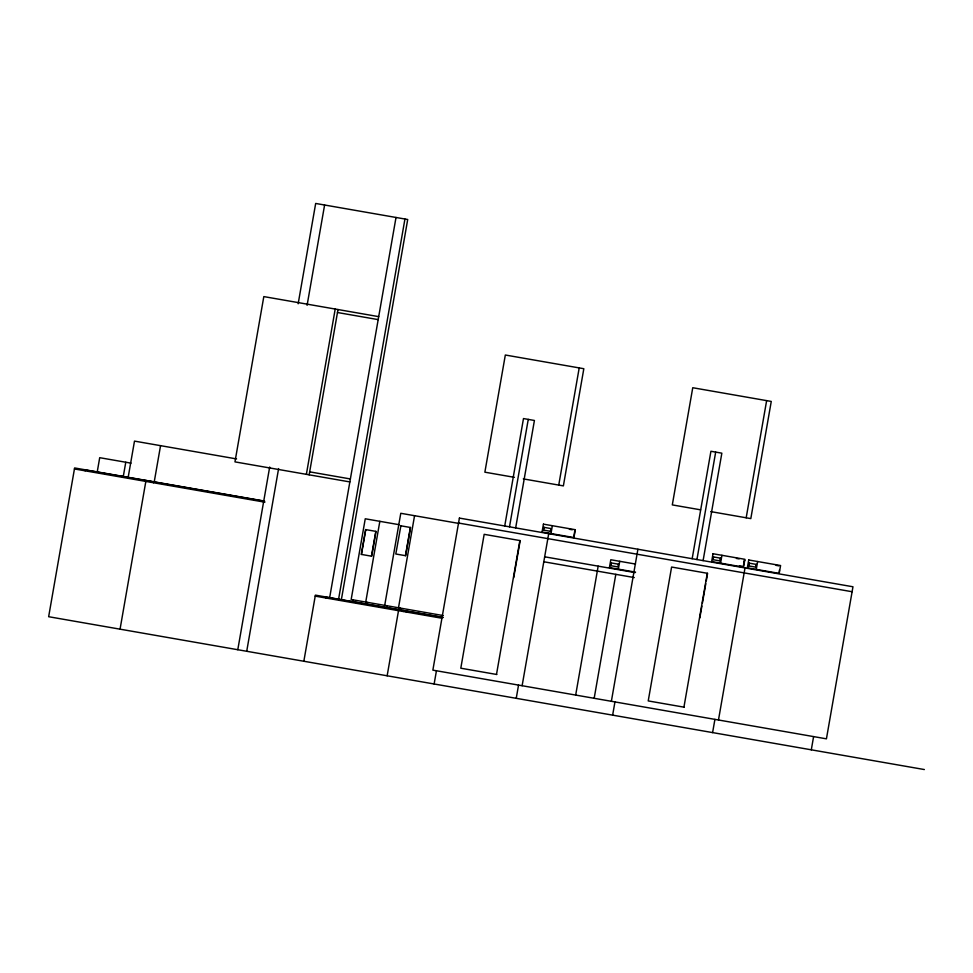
<?xml version="1.0" encoding="UTF-8"?>
<svg xmlns="http://www.w3.org/2000/svg" width="973" height="973" viewBox="0 0 973 973"><rect width="100%" height="100%" fill="white"/><g stroke="black" fill="none" stroke-linecap="round" stroke-linejoin="round"><path stroke-width="1.46" d="M85.125 470.81L85.296 469.825M97.203 472.075L99.708 457.687L131.014 463.148M123.267 476.624L125.772 462.236M128.144 477.475L134.493 441.11L236.573 458.928M120.056 629.178L146.011 480.419M150.584 482.231L150.754 481.246M153.552 482.754L153.722 481.769M154.208 482.024L160.557 445.658M237.789 649.721L269.679 467.028M298.164 303.783L315.678 203.454L407.711 219.509L341.328 599.891M246.716 651.29L278.606 468.585M307.091 305.34L324.605 205.011M306.373 474.338L335.211 309.049M309.146 474.824L337.996 309.536M303.844 661.251L315.386 595.135L443.36 617.478M325.894 597.994L326.064 597.008M329.567 598.176L396.011 217.466M338.543 599.417L404.938 219.022M352.749 601.837L353.09 599.842M361.445 554.428L365.775 529.616M371.491 556.179L375.833 531.367M365.739 602.056L379.835 521.333M366.748 604.269L367.089 602.287M384.712 605.364L400.779 513.294L459.317 523.51M386.524 607.724L386.865 605.741M400.876 525.809L395.804 554.002L405.607 555.705L410.533 527.5L400.73 525.785M405.449 555.68L410.375 527.463M398.492 607.772L414.559 515.702M387.145 675.797L398.687 609.682M399.745 610.035L400.098 608.052M403.248 611.494L403.418 610.509M406.228 612.017L406.398 611.02M434.128 683.995L436.439 670.774M504.732 525.992L523.486 418.56L534.42 420.47L515.666 527.901M509.499 526.819L528.254 419.387M496.498 674.435L519.862 540.55M513.683 577.804L520.178 540.611L484.165 534.323L460.801 668.208L496.802 674.496M543.469 530.09L543.956 527.342M516.237 698.322L518.548 685.101M522.124 685.722L548.796 533.168M550.463 531.307L550.937 528.57M558.745 485.077L579.203 367.916M550.986 533.557L552.36 525.7M575.675 695.075L598.176 566.14M610.837 565.69L611.324 562.941M594.175 698.298L615.812 574.338M618.305 564.17L617.977 566.943L610.679 565.666L611.166 562.917L618.463 564.194M618.354 569.156L619.728 561.312M611.372 701.302L637.911 549.234M612.637 715.143L614.948 701.922M692.168 558.709L710.922 451.265L721.844 453.175L703.102 560.618M696.936 559.536L715.678 452.104M683.934 707.152L707.298 573.267M699.818 617.952L701.898 606.045M702.409 603.078L705.79 583.739M706.313 580.759L707.602 573.328L671.601 567.04L648.225 700.925L684.238 707.201M713.063 559.694L713.537 556.945M720.044 560.91L720.519 558.161M720.567 563.148L721.942 555.303M746.182 517.794L766.639 400.621M712.601 732.596L714.912 719.375M743.968 562.467L744.613 559.864L743.275 566.432M718.475 719.996L745.014 567.928M748.76 565.921L749.234 563.172M755.741 567.137L756.228 564.389M756.276 569.387L757.639 561.53M779.434 570.02L779.166 572.696M811.3 749.818L813.598 736.597M378.704 316.639L263.817 296.595L234.967 461.883L349.854 481.927M337.473 312.515L378.181 319.618M514.425 477.342L484.87 472.185L505.328 355.011L583.824 368.718L563.379 485.892L523.292 478.886M700.572 509.828L672.307 504.902L692.752 387.728L771.261 401.435L750.815 518.597L710.728 511.603M309.657 471.844L350.377 478.959M569.375 529.276L572.294 529.786M574.848 530.236L573.875 536.865M736.403 558.429L739.139 558.903M776.028 565.349L778.947 565.86M739.358 565.739L742.095 566.225M458.538 523.036L852.093 591.73M635.503 564.06L610.801 559.743L609.426 567.6L635.564 572.16M264.534 501.107L74.617 467.952L48.65 616.712L924.35 769.546M85.271 469.983L264.522 501.265M399.429 524.751L365.252 518.779L351.168 599.514L443.25 615.581M74.434 468.95L264.875 502.19M544.625 556.799L635.138 572.598M543.761 561.762L634.274 577.561M326.04 597.167L441.839 617.381M315.203 596.133L441.706 618.208M365.617 529.592L361.287 554.403L371.65 556.215L375.979 531.392L365.617 529.592M459.402 518.086L432.863 670.142L826.43 738.835L852.968 586.768L459.402 518.086M543.433 524.143L542.058 532L573.936 537.558L575.311 529.713L543.433 524.143M543.798 527.317L543.323 530.066L550.609 531.343L551.095 528.594L543.798 527.317M713.014 553.746L711.652 561.591L743.518 567.162L744.892 559.305L713.014 553.746M713.379 556.921L712.905 559.657L720.202 560.934L720.677 558.186L713.379 556.921M748.724 559.974L747.349 567.831L779.215 573.389L780.589 565.532L748.724 559.974M749.088 563.148L748.602 565.897L755.899 567.162L756.374 564.425L749.088 563.148"/></g></svg>
